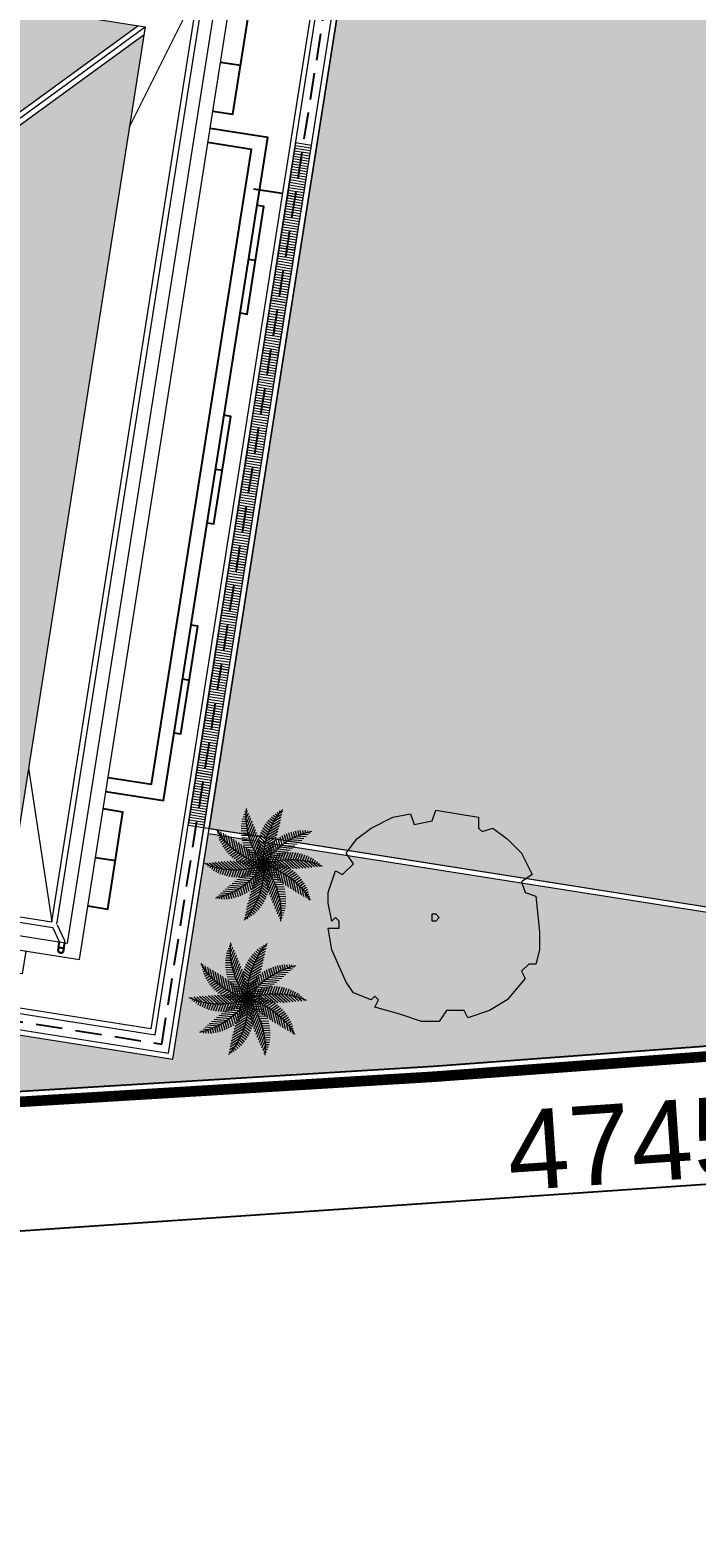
# Model space of a CAD drawing. Header units: inches. Extents: x 139 to 559, y -1 to 295.
# Drawn here: x 413.73 to 426.28, y 163.42 to 191.57 of the extents above; entities that cross this region are included whole.
import ezdxf

# ---------------------------------------------------------------- set-up
doc = ezdxf.new("R2010")
doc.units = ezdxf.units.IN
doc.header["$MEASUREMENT"] = 0
doc.linetypes.add('DASHED', pattern=[0.75, 0.5, -0.25])
doc.layers.get('defpoints').update_dxf_attribs({"color": 1})
for name, color, linetype, lineweight in [('ars', 11, 'Continuous', 0), ('ARSIR', 31, 'Continuous', 5), ('ARSIR WARNA', 30, 'Continuous', 0), ('ATAP', 3, 'Continuous', 20), ('DINDING2', 146, 'Continuous', 5), ('GR-BODY', 5, 'Continuous', 20), ('lan', 7, 'Continuous', 15), ('POHON', 98, 'Continuous', 5), ('RUMPUT', 93, 'Continuous', 0), ('SAN', 4, 'Continuous', 5), ('SANITAIR', 15, 'Continuous', 9), ('u', 6, 'Continuous', 20)]:
    doc.layers.add(name, color=color, linetype=linetype, lineweight=lineweight)
for name, color, linetype in [('batas', 6, 'Continuous'), ('dinding', 3, 'Continuous'), ('HID', 1, 'Continuous')]:
    doc.layers.add(name, color=color, linetype=linetype)
doc.styles.get("Standard").update_dxf_attribs({"font": 'arial.ttf'})
doc.dimstyles.new('sk-100 (SITE)', dxfattribs={"dimtxt": 1.5, "dimasz": 0.2, "dimexe": 0.2, "dimexo": 0, "dimgap": 0.1, "dimtad": 1, "dimdec": 0, "dimlfac": 100, "dimzin": 0, "dimdsep": 46, "dimtxsty": 'Standard', "dimblk": 'OBLIQUE', "dimcen": 0.09, "dimadec": 0, "dimazin": 0, "dimtfac": 1, "dimtdec": 0, "dimtofl": 0, "dimtmove": 0, "dimatfit": 3, "dimldrblk": 'OBLIQUE', "dimfxl": 1, "dimtolj": 1, "dimtzin": 0, "dimarcsym": 0})

# ---------------------------------------------------------------- blocks, each defined once
blk = doc.blocks.new('PHN-1')
at = {"linetype": 'Continuous'}
for points in [[(886.643, -157.758), (886.912, -158.365), (886.98, -158.77), (886.777, -158.77), (886.777, -158.905), (886.845, -158.972), (886.912, -158.905), (886.98, -159.242), (886.98, -159.444), (886.845, -159.848), (886.71, -159.781), (886.508, -159.983), (886.643, -160.185), (886.44, -160.455), (886.171, -160.657), (885.766, -160.86), (885.429, -160.927), (885.362, -160.725), (885.025, -160.792), (884.957, -160.994), (884.148, -160.86), (884.148, -160.657), (884.081, -160.59), (883.878, -160.657), (883.609, -160.455), (883.339, -160.185), (883.137, -159.781), (883.339, -159.646), (883.272, -159.444), (883.069, -159.376), (883.002, -158.702), (883.002, -158.365), (883.069, -158.096), (883.204, -158.096), (883.339, -157.961), (883.272, -157.826), (883.609, -157.421), (883.946, -157.219), (884.35, -157.084), (884.418, -157.219), (884.755, -157.219), (884.89, -157.017), (885.227, -157.017), (885.631, -157.152), (886.103, -157.287), (886.036, -157.421), (886.103, -157.489), (886.171, -157.421), (886.508, -157.556), (886.643, -157.758)], [(884.89, -158.972), (884.89, -158.972), (884.957, -158.905), (885.025, -158.905), (885.025, -158.972), (885.025, -159.039), (885.025, -159.039), (884.957, -159.039), (884.89, -158.972)]]:
    blk.add_lwpolyline(points, dxfattribs=at)
blk = doc.blocks.new('_Oblique')
at = {"color": 0, "linetype": 'ByBlock', "lineweight": -2}
blk.add_line((-0.5, -0.5), (0.5, 0.5), dxfattribs=at)
blk = doc.blocks.new('*D235')
at = {"layer": 'defpoints', "color": 0}
for p in [(448.605, 173.882), (448.776, 171.369), (401.263, 170.648)]:
    blk.add_point(p, dxfattribs=at)
at = {"layer": 'u', "color": 0, "lineweight": -2}
for p, q in [((448.605, 173.882), (448.79, 171.169)), ((401.434, 168.135), (448.776, 171.369)), ((401.263, 170.648), (401.448, 167.935))]:
    blk.add_line(p, q, dxfattribs=at)
at = {"layer": 'u', "color": 0, "lineweight": -2, "xscale": 0.2, "yscale": 0.2, "zscale": 0.2}
for p, rotation in [((448.776, 171.369), 3.907885873517684), ((401.434, 168.135), 183.9078858735177)]:
    blk.add_blockref('_Oblique', p, dxfattribs=dict(at, rotation=rotation))
at = {"layer": 'u', "color": 0, "insert": (425.046, 170.613), "char_height": 1.5, "attachment_point": 5, "rotation": 3.9079}
blk.add_mtext('\\A1;4745', dxfattribs=at)
blk = doc.blocks.new('A$C08441736')
at = {"color": 60}
for p, q in [((-0.435, 0.608), (-0.472, 0.616)), ((-0.441, 0.612), (-0.43, 0.629)), ((-0.415, 0.594), (-0.397, 0.621)), ((-0.373, 0.564), (-0.453, 0.582)), ((-0.323, 0.523), (-0.434, 0.548)), ((-0.28, 0.483), (-0.414, 0.513)), ((-0.243, 0.445), (-0.394, 0.479)), ((-0.389, 0.576), (-0.365, 0.611)), ((-0.363, 0.556), (-0.333, 0.602)), ((-0.338, 0.536), (-0.305, 0.587)), ((-0.314, 0.514), (-0.276, 0.572)), ((-0.29, 0.492), (-0.248, 0.556)), ((-0.709, 0.236), (-0.744, 0.221)), ((-0.717, 0.236), (-0.718, 0.256)), ((-0.634, 0.237), (-0.709, 0.205)), ((-0.685, 0.237), (-0.686, 0.269)), ((-0.569, 0.233), (-0.673, 0.188)), ((-0.653, 0.237), (-0.655, 0.28)), ((-0.511, 0.226), (-0.637, 0.172)), ((-0.621, 0.236), (-0.623, 0.292)), ((-0.458, 0.217), (-0.6, 0.156)), ((-0.589, 0.235), (-0.591, 0.295)), ((-0.409, 0.206), (-0.562, 0.14)), ((-0.556, 0.232), (-0.559, 0.301)), ((-0.524, 0.228), (-0.527, 0.304)), ((-0.492, 0.223), (-0.495, 0.306)), ((-0.459, 0.217), (-0.463, 0.306)), ((-0.427, 0.21), (-0.431, 0.305)), ((-0.394, 0.202), (-0.399, 0.302)), ((-0.362, 0.193), (-0.367, 0.297)), ((-0.329, 0.182), (-0.334, 0.29)), ((-0.297, 0.171), (-0.302, 0.281)), ((-0.264, 0.158), (-0.269, 0.271)), ((-0.364, 0.193), (-0.525, 0.125)), ((-0.438, -0.068), (-0.5, 0.01)), ((-0.322, 0.18), (-0.486, 0.109)), ((-0.406, -0.057), (-0.471, 0.025)), ((-0.282, 0.165), (-0.447, 0.094)), ((-0.374, -0.046), (-0.441, 0.038)), ((-0.34, -0.036), (-0.409, 0.05)), ((-0.244, 0.15), (-0.408, 0.079)), ((-0.306, -0.027), (-0.377, 0.061)), ((-0.272, -0.02), (-0.343, 0.07)), ((-0.236, -0.013), (-0.308, 0.077)), ((-0.693, -0.211), (-0.713, -0.186)), ((-0.668, -0.192), (-0.694, -0.159)), ((-0.652, -0.181), (-0.694, -0.251)), ((-0.641, -0.174), (-0.676, -0.13)), ((-0.597, -0.146), (-0.655, -0.243)), ((-0.614, -0.156), (-0.652, -0.109)), ((-0.586, -0.139), (-0.629, -0.086)), ((-0.546, -0.117), (-0.616, -0.235)), ((-0.558, -0.124), (-0.606, -0.064)), ((-0.529, -0.109), (-0.581, -0.044)), ((-0.498, -0.094), (-0.577, -0.226)), ((-0.499, -0.094), (-0.555, -0.024)), ((-0.452, -0.074), (-0.537, -0.217)), ((-0.469, -0.081), (-0.528, -0.007)), ((-0.408, -0.057), (-0.498, -0.207)), ((-0.366, -0.044), (-0.458, -0.197)), ((-0.325, -0.032), (-0.417, -0.187)), ((-0.285, -0.023), (-0.376, -0.175)), ((-0.254, -0.229), (-0.361, -0.2)), ((-0.232, -0.202), (-0.341, -0.172)), ((-0.247, -0.015), (-0.335, -0.163)), ((-0.712, -0.226), (-0.732, -0.259)), ((-0.719, -0.231), (-0.731, -0.215)), ((-0.379, -0.428), (-0.452, -0.408)), ((-0.364, -0.399), (-0.444, -0.377)), ((-0.348, -0.37), (-0.435, -0.346)), ((-0.332, -0.341), (-0.423, -0.316)), ((-0.314, -0.313), (-0.41, -0.286)), ((-0.295, -0.285), (-0.396, -0.257)), ((-0.275, -0.257), (-0.379, -0.228)), ((-0.348, -0.368), (-0.334, -0.522)), ((-0.322, -0.326), (-0.307, -0.492)), ((-0.297, -0.286), (-0.281, -0.46)), ((-0.27, -0.25), (-0.254, -0.429)), ((-0.417, -0.517), (-0.47, -0.503)), ((-0.427, -0.548), (-0.468, -0.536)), ((-0.437, -0.578), (-0.468, -0.57)), ((-0.446, -0.609), (-0.466, -0.604)), ((-0.405, -0.487), (-0.464, -0.471)), ((-0.392, -0.457), (-0.459, -0.439)), ((-0.444, -0.601), (-0.44, -0.64)), ((-0.421, -0.529), (-0.414, -0.611)), ((-0.397, -0.469), (-0.387, -0.582)), ((-0.373, -0.416), (-0.36, -0.552))]:
    blk.add_line(p, q, dxfattribs=at)
at = {"color": 82}
for p, q in [((0.065, 0.502), (-0.037, 0.619)), ((0.057, 0.555), (-0.033, 0.659)), ((0.046, 0.613), (-0.029, 0.698)), ((0.029, 0.676), (-0.025, 0.737)), ((0.006, 0.747), (-0.02, 0.776)), ((0.003, 0.755), (0.022, 0.762)), ((0.014, 0.725), (0.044, 0.736)), ((0.024, 0.694), (0.064, 0.709)), ((0.033, 0.663), (0.085, 0.683)), ((0.041, 0.632), (0.098, 0.654)), ((0.048, 0.601), (0.113, 0.625)), ((-0.21, 0.407), (-0.373, 0.444)), ((-0.181, 0.371), (-0.351, 0.409)), ((-0.267, 0.469), (-0.221, 0.539)), ((-0.244, 0.446), (-0.195, 0.52)), ((-0.222, 0.421), (-0.17, 0.5)), ((-0.2, 0.395), (-0.145, 0.479)), ((-0.179, 0.369), (-0.122, 0.456)), ((-0.159, 0.341), (-0.1, 0.431)), ((0.067, 0.278), (-0.05, 0.412)), ((0.07, 0.319), (-0.048, 0.454)), ((0.072, 0.362), (-0.046, 0.496)), ((0.071, 0.406), (-0.044, 0.537)), ((0.069, 0.453), (-0.04, 0.578)), ((0.055, 0.569), (0.126, 0.596)), ((0.06, 0.537), (0.138, 0.566)), ((0.065, 0.504), (0.148, 0.535)), ((0.068, 0.471), (0.157, 0.504)), ((0.07, 0.438), (0.164, 0.473)), ((0.072, 0.404), (0.169, 0.44)), ((-0.155, 0.335), (-0.329, 0.374)), ((-0.131, 0.299), (-0.306, 0.339)), ((-0.11, 0.265), (-0.283, 0.304)), ((-0.09, 0.23), (-0.259, 0.269)), ((-0.073, 0.196), (-0.235, 0.233)), ((-0.198, 0.128), (-0.204, 0.243)), ((-0.166, 0.111), (-0.171, 0.225)), ((-0.14, 0.313), (-0.079, 0.405)), ((-0.133, 0.093), (-0.138, 0.205)), ((-0.121, 0.283), (-0.059, 0.377)), ((-0.103, 0.252), (-0.04, 0.348)), ((-0.085, 0.22), (-0.022, 0.316)), ((-0.069, 0.187), (-0.006, 0.283)), ((0.049, 0.165), (-0.058, 0.288)), ((0.041, 0.13), (-0.054, 0.238)), ((0.056, 0.202), (-0.053, 0.326)), ((-0.053, 0.153), (0.009, 0.247)), ((0.062, 0.239), (-0.052, 0.37)), ((-0.038, 0.117), (0.022, 0.208)), ((0.055, 0.192), (0.162, 0.232)), ((0.061, 0.228), (0.168, 0.269)), ((0.065, 0.264), (0.172, 0.305)), ((0.069, 0.3), (0.174, 0.34)), ((0.071, 0.335), (0.174, 0.374)), ((0.072, 0.37), (0.173, 0.407)), ((0.11, 0.081), (0.097, 0.224)), ((0.137, 0.105), (0.122, 0.267)), ((0.164, 0.13), (0.149, 0.295)), ((0.191, 0.157), (0.175, 0.329)), ((0.218, 0.186), (0.202, 0.363)), ((-0.208, 0.133), (-0.367, 0.065)), ((-0.174, 0.116), (-0.327, 0.051)), ((-0.142, 0.098), (-0.291, 0.034)), ((-0.199, -0.007), (-0.271, 0.082)), ((-0.111, 0.08), (-0.243, 0.023)), ((-0.162, -0.003), (-0.232, 0.085)), ((-0.057, 0.163), (-0.216, 0.199)), ((-0.081, 0.06), (-0.201, 0.009)), ((-0.123, 0), (-0.191, 0.085)), ((-0.043, 0.13), (-0.183, 0.161)), ((-0.101, 0.001), (-0.168, -0.11)), ((-0.03, 0.097), (-0.157, 0.125)), ((-0.053, 0.041), (-0.157, -0.004)), ((-0.083, 0.002), (-0.148, 0.083)), ((-0.019, 0.064), (-0.129, 0.089)), ((-0.035, -0.024), (-0.128, 0.002)), ((-0.067, 0.002), (-0.125, -0.096)), ((-0.026, 0.021), (-0.113, -0.017)), ((-0.1, 0.072), (-0.105, 0.181)), ((-0.042, 0.002), (-0.102, 0.077)), ((-0.009, 0.032), (-0.101, 0.053)), ((0, 0), (-0.082, 0.023)), ((-0.033, 0.001), (-0.082, -0.08)), ((0, 0), (-0.072, 0.016)), ((-0.066, 0.05), (-0.071, 0.154)), ((0.032, 0.096), (-0.053, 0.194)), ((0, 0), (-0.053, 0.066)), ((0.022, 0.063), (-0.052, 0.148)), ((0.012, 0.031), (-0.051, 0.102)), ((0, 0), (-0.049, 0.056)), ((-0.033, 0.026), (-0.038, 0.122)), ((-0.024, 0.08), (0.033, 0.167)), ((-0.012, 0.041), (0.041, 0.121)), ((0, 0), (-0.007, 0.074)), ((0, 0), (-0.004, 0.085)), ((0, 0), (0.047, 0.071)), ((0, 0), (0.038, 0.064)), ((0, 0), (0.079, 0.03)), ((0, 0), (0.068, 0.029)), ((0.015, 0.04), (0.105, 0.074)), ((0.028, 0.018), (0.019, 0.113)), ((0.026, -0.021), (0.113, 0.017)), ((0.027, 0.079), (0.125, 0.115)), ((0.033, -0.001), (0.082, 0.08)), ((0.035, 0.024), (0.128, -0.002)), ((0.038, 0.117), (0.14, 0.156)), ((0.055, 0.038), (0.045, 0.151)), ((0.047, 0.155), (0.152, 0.194)), ((0.053, -0.041), (0.157, 0.004)), ((0.067, -0.002), (0.125, 0.096)), ((0.068, 0.048), (0.169, 0.02)), ((0.083, 0.059), (0.071, 0.188)), ((0.1, 0.072), (0.205, 0.043)), ((0.101, -0.001), (0.168, 0.11)), ((0.123, 0), (0.191, -0.085)), ((0.137, 0.001), (0.21, 0.125)), ((0.162, 0.003), (0.232, -0.085)), ((-0.208, -0.176), (-0.318, -0.145)), ((-0.209, -0.009), (-0.294, -0.151)), ((-0.183, -0.149), (-0.294, -0.119)), ((-0.157, -0.123), (-0.267, -0.093)), ((-0.173, -0.004), (-0.256, -0.144)), ((-0.129, -0.098), (-0.238, -0.068)), ((-0.218, -0.186), (-0.202, -0.363)), ((-0.137, -0.001), (-0.21, -0.125)), ((-0.1, -0.072), (-0.205, -0.043)), ((-0.191, -0.157), (-0.175, -0.329)), ((-0.068, -0.048), (-0.169, -0.02)), ((-0.164, -0.13), (-0.149, -0.295)), ((-0.055, -0.192), (-0.162, -0.232)), ((-0.047, -0.155), (-0.152, -0.194)), ((-0.038, -0.117), (-0.14, -0.156)), ((-0.137, -0.105), (-0.122, -0.267)), ((-0.027, -0.079), (-0.125, -0.115)), ((-0.11, -0.081), (-0.097, -0.224)), ((-0.015, -0.04), (-0.105, -0.074)), ((-0.083, -0.059), (-0.071, -0.188)), ((0, 0), (-0.079, -0.03)), ((0, 0), (-0.068, -0.029)), ((-0.056, -0.202), (0.053, -0.326)), ((-0.055, -0.038), (-0.045, -0.151)), ((-0.049, -0.165), (0.058, -0.288)), ((0, 0), (-0.047, -0.071)), ((0.012, -0.041), (-0.041, -0.121)), ((-0.041, -0.13), (0.054, -0.238)), ((0, 0), (-0.038, -0.064)), ((0.024, -0.08), (-0.033, -0.167)), ((-0.032, -0.096), (0.053, -0.194)), ((-0.028, -0.018), (-0.019, -0.113)), ((-0.022, -0.063), (0.052, -0.148)), ((0.038, -0.117), (-0.022, -0.208)), ((-0.012, -0.031), (0.051, -0.102)), ((0.053, -0.153), (-0.009, -0.247)), ((0, 0), (0.072, -0.016)), ((0, 0), (0.004, -0.085)), ((0, 0), (0.053, -0.066)), ((0, 0), (0.082, -0.023)), ((0, 0), (0.007, -0.074)), ((0, 0), (0.049, -0.056)), ((0.069, -0.187), (0.006, -0.283)), ((0.009, -0.032), (0.101, -0.053)), ((0.019, -0.064), (0.129, -0.089)), ((0.03, -0.097), (0.157, -0.125)), ((0.033, -0.026), (0.038, -0.122)), ((0.042, -0.002), (0.102, -0.077)), ((0.043, -0.13), (0.183, -0.161)), ((0.057, -0.163), (0.216, -0.199)), ((0.066, -0.05), (0.071, -0.154)), ((0.081, -0.06), (0.201, -0.009)), ((0.083, -0.002), (0.148, -0.083)), ((0.1, -0.072), (0.105, -0.181)), ((0.133, -0.093), (0.138, -0.205)), ((0.166, -0.111), (0.171, -0.225)), ((0.198, -0.128), (0.204, -0.243)), ((-0.244, -0.217), (-0.228, -0.396)), ((-0.069, -0.3), (-0.174, -0.34)), ((-0.071, -0.335), (-0.174, -0.374)), ((-0.072, -0.37), (-0.173, -0.407)), ((-0.065, -0.264), (-0.172, -0.305)), ((-0.072, -0.404), (-0.169, -0.44)), ((-0.061, -0.228), (-0.168, -0.269)), ((-0.072, -0.362), (0.046, -0.496)), ((-0.071, -0.406), (0.044, -0.537)), ((-0.07, -0.319), (0.048, -0.454)), ((-0.067, -0.278), (0.05, -0.412)), ((-0.062, -0.239), (0.052, -0.37)), ((0.085, -0.22), (0.022, -0.316)), ((0.103, -0.252), (0.04, -0.348)), ((0.121, -0.283), (0.059, -0.377)), ((0.14, -0.313), (0.079, -0.405)), ((-0.07, -0.438), (-0.164, -0.473)), ((-0.068, -0.471), (-0.157, -0.504)), ((-0.065, -0.504), (-0.148, -0.535)), ((-0.06, -0.537), (-0.138, -0.566)), ((-0.055, -0.569), (-0.126, -0.596)), ((-0.048, -0.601), (-0.113, -0.625)), ((-0.069, -0.453), (0.04, -0.578)), ((-0.065, -0.502), (0.037, -0.619)), ((-0.057, -0.555), (0.033, -0.659)), ((-0.046, -0.613), (0.029, -0.698)), ((-0.041, -0.632), (-0.098, -0.654)), ((-0.033, -0.663), (-0.085, -0.683)), ((-0.024, -0.694), (-0.064, -0.709)), ((-0.014, -0.725), (-0.044, -0.736)), ((-0.029, -0.676), (0.025, -0.737)), ((-0.003, -0.755), (-0.022, -0.762)), ((-0.006, -0.747), (0.02, -0.776))]:
    blk.add_line(p, q, dxfattribs=at)
for p, q in [((0.444, 0.601), (0.44, 0.64)), ((0.27, 0.25), (0.254, 0.429)), ((0.297, 0.286), (0.281, 0.46)), ((0.322, 0.326), (0.307, 0.492)), ((0.348, 0.368), (0.334, 0.522)), ((0.373, 0.416), (0.36, 0.552)), ((0.379, 0.428), (0.452, 0.408)), ((0.397, 0.469), (0.387, 0.582)), ((0.392, 0.457), (0.459, 0.439)), ((0.405, 0.487), (0.464, 0.471)), ((0.421, 0.529), (0.414, 0.611)), ((0.417, 0.517), (0.47, 0.503)), ((0.427, 0.548), (0.468, 0.536)), ((0.437, 0.578), (0.468, 0.57)), ((0.446, 0.609), (0.466, 0.604)), ((0.254, 0.229), (0.361, 0.2)), ((0.275, 0.257), (0.379, 0.228)), ((0.295, 0.285), (0.396, 0.257)), ((0.314, 0.313), (0.41, 0.286)), ((0.332, 0.341), (0.423, 0.316)), ((0.348, 0.37), (0.435, 0.346)), ((0.364, 0.399), (0.444, 0.377)), ((0.408, 0.057), (0.498, 0.207)), ((0.452, 0.074), (0.537, 0.217)), ((0.498, 0.094), (0.577, 0.226)), ((0.546, 0.117), (0.616, 0.235)), ((0.597, 0.146), (0.655, 0.243)), ((0.652, 0.181), (0.694, 0.251)), ((0.693, 0.211), (0.713, 0.186)), ((0.712, 0.226), (0.732, 0.259)), ((0.719, 0.231), (0.731, 0.215)), ((0.157, 0.123), (0.267, 0.093)), ((0.183, 0.149), (0.294, 0.119)), ((0.199, 0.007), (0.271, -0.082)), ((0.208, 0.176), (0.318, 0.145)), ((0.209, 0.009), (0.294, 0.151)), ((0.232, 0.202), (0.341, 0.172)), ((0.236, 0.013), (0.308, -0.077)), ((0.247, 0.015), (0.335, 0.163)), ((0.272, 0.02), (0.343, -0.07)), ((0.285, 0.023), (0.376, 0.175)), ((0.306, 0.027), (0.377, -0.061)), ((0.325, 0.032), (0.417, 0.187)), ((0.34, 0.036), (0.409, -0.05)), ((0.366, 0.044), (0.458, 0.197)), ((0.374, 0.046), (0.441, -0.038)), ((0.406, 0.057), (0.471, -0.025)), ((0.438, 0.068), (0.5, -0.01)), ((0.469, 0.081), (0.528, 0.007)), ((0.499, 0.094), (0.555, 0.024)), ((0.529, 0.109), (0.581, 0.044)), ((0.558, 0.124), (0.606, 0.064)), ((0.586, 0.139), (0.629, 0.086)), ((0.614, 0.156), (0.652, 0.109)), ((0.641, 0.174), (0.676, 0.13)), ((0.668, 0.192), (0.694, 0.159)), ((0.142, -0.098), (0.291, -0.034)), ((0.174, -0.116), (0.327, -0.051)), ((0.208, -0.133), (0.367, -0.065)), ((0.244, -0.15), (0.408, -0.079)), ((0.264, -0.158), (0.269, -0.271)), ((0.282, -0.165), (0.447, -0.094)), ((0.297, -0.171), (0.302, -0.281)), ((0.322, -0.18), (0.486, -0.109)), ((0.329, -0.182), (0.334, -0.29)), ((0.362, -0.193), (0.367, -0.297)), ((0.364, -0.193), (0.525, -0.125)), ((0.394, -0.202), (0.399, -0.302)), ((0.409, -0.206), (0.562, -0.14)), ((0.458, -0.217), (0.6, -0.156)), ((0.511, -0.226), (0.637, -0.172)), ((0.569, -0.233), (0.673, -0.188)), ((0.09, -0.23), (0.259, -0.269)), ((0.159, -0.341), (0.1, -0.431)), ((0.11, -0.265), (0.283, -0.304)), ((0.179, -0.369), (0.122, -0.456)), ((0.131, -0.299), (0.306, -0.339)), ((0.2, -0.395), (0.145, -0.479)), ((0.155, -0.335), (0.329, -0.374)), ((0.181, -0.371), (0.351, -0.409)), ((0.21, -0.407), (0.373, -0.444)), ((0.427, -0.21), (0.431, -0.305)), ((0.459, -0.217), (0.463, -0.306)), ((0.492, -0.223), (0.495, -0.306)), ((0.524, -0.228), (0.527, -0.304)), ((0.556, -0.232), (0.559, -0.301)), ((0.589, -0.235), (0.591, -0.295)), ((0.621, -0.236), (0.623, -0.292)), ((0.634, -0.237), (0.709, -0.205)), ((0.653, -0.237), (0.655, -0.28)), ((0.685, -0.237), (0.686, -0.269)), ((0.709, -0.236), (0.744, -0.221)), ((0.717, -0.236), (0.718, -0.256)), ((0.222, -0.421), (0.17, -0.5)), ((0.244, -0.446), (0.195, -0.52)), ((0.267, -0.469), (0.221, -0.539)), ((0.243, -0.445), (0.394, -0.479)), ((0.29, -0.492), (0.248, -0.556)), ((0.314, -0.514), (0.276, -0.572)), ((0.28, -0.483), (0.414, -0.513)), ((0.338, -0.536), (0.305, -0.587)), ((0.323, -0.523), (0.434, -0.548)), ((0.363, -0.556), (0.333, -0.602)), ((0.389, -0.576), (0.365, -0.611)), ((0.373, -0.564), (0.453, -0.582)), ((0.415, -0.594), (0.397, -0.621)), ((0.441, -0.612), (0.43, -0.629)), ((0.435, -0.608), (0.472, -0.616))]:
    blk.add_line(p, q)
at = {"color": 85}
blk.add_line((-0.231, 0.144), (-0.236, 0.258), dxfattribs=at)
at = {"color": 106}
for p, q in [((0.244, 0.217), (0.228, 0.396)), ((0.129, 0.098), (0.238, 0.068)), ((0.173, 0.004), (0.256, 0.144)), ((0.073, -0.196), (0.235, -0.233)), ((0.111, -0.08), (0.243, -0.023)), ((0.231, -0.144), (0.236, -0.258))]:
    blk.add_line(p, q, dxfattribs=at)
at = {"color": 82}
for centre, start, end in [((-1.013, -0.265), 14.6598, 59.6829), ((-0.975, 0.381), 338.6598, 23.6829), ((-0.664, -0.81), 50.6598, 95.6829), ((-0.061, -1.045), 86.6598, 131.6829), ((0.565, -0.882), 122.6598, 167.6829), ((0.975, -0.381), 158.6598, 203.6829)]:
    blk.add_arc(centre, 1.047, start, end, dxfattribs=at)
for centre, start, end in [((-0.565, 0.882), 302.6598, 347.6829), ((0.061, 1.045), 266.6598, 311.6829), ((0.664, 0.81), 230.6598, 275.6829), ((1.013, 0.265), 194.6598, 239.6829)]:
    blk.add_arc(centre, 1.047, start, end)
blk = doc.blocks.new('DENAH ATAP')
at = {"layer": 'ARSIR WARNA'}
h = blk.add_hatch(dxfattribs=at)
h.set_pattern_fill('SPANTILE', color=15, scale=1.05, style=0, pattern_type=2)
h.set_pattern_definition([(94.9697, (19.181394, -0.332244), (0.449996088, -5.400000473), [0.4155624, -9.9734944]), (360, (19.1454, 0.08176), (0.45, 0.45), [0.036, -0.414]), (180, (19.5954, 0.11776), (-0.45, -0.45), [0.126, -0.324]), (270, (19.4694, 0.11776), (0.45, -0.45), [0.045, -0.405]), (90, (19.1814, 0.07276), (-0.45, 0.45), [0.045, -0.405]), (180, (19.1814, 0.11776), (-0.45, -0.45), [0.036, -0.414]), (180, (19.5954, 0.08176), (-0.45, -0.45), [0.09, -0.36]), (265.0303, (19.505394, 0.081756), (-0.449996088, -5.400000473), [0.4155624, -9.9734944]), (232.6961, (19.505394, 0.059256), (5.84999365, 7.650004834), [0.1188036, -11.7615375]), (198.4349, (19.4334, -0.03524), (-0.9000002, -0.4499993), [0.113842, -1.309183]), (161.5651, (19.3254, -0.07124), (0.9000002, -0.4499993), [0.113842, -1.309183]), (127.3039, (19.217394, -0.035244), (-5.84999365, 7.650004834), [0.1188036, -11.7615375]), (200.2249, (19.410894, -0.003744), (4.949998769, 1.800003751), [0.091118, -9.0206874]), (159.7751, (19.325394, -0.035244), (-4.949998769, 1.800003751), [0.091118, -9.0206874]), (127.4054, (19.239894, -0.003744), (-4.500004479, 5.84999661), [0.096304, -9.534116]), (232.5946, (19.469394, 0.072756), (4.500004479, 5.84999661), [0.096304, -9.534116])])
h.paths.add_polyline_path([(0, 0.141), (-7.874, 8.015), (7.874, 8.015)])
h = blk.add_hatch(dxfattribs=at)
h.set_pattern_fill('SPANTILE', color=15, scale=1.05, style=0, pattern_type=2)
h.set_pattern_definition([(184.9697, (0.332244, 19.181394), (5.400000473, 0.449996088), [0.4155624, -9.9734944]), (90, (-0.08176, 19.1454), (-0.45, 0.45), [0.036, -0.414]), (270, (-0.11776, 19.5954), (0.45, -0.45), [0.126, -0.324]), (360, (-0.11776, 19.4694), (0.45, 0.45), [0.045, -0.405]), (180, (-0.07276, 19.1814), (-0.45, -0.45), [0.045, -0.405]), (270, (-0.11776, 19.1814), (0.45, -0.45), [0.036, -0.414]), (270, (-0.08176, 19.5954), (0.45, -0.45), [0.09, -0.36]), (355.0303, (-0.081756, 19.505394), (5.400000473, -0.449996088), [0.4155624, -9.9734944]), (322.6961, (-0.059256, 19.505394), (-7.650004834, 5.84999365), [0.1188036, -11.7615375]), (288.4349, (0.03524, 19.4334), (0.4499993, -0.9000002), [0.113842, -1.309183]), (251.5651, (0.07124, 19.3254), (0.4499993, 0.9000002), [0.113842, -1.309183]), (217.3039, (0.035244, 19.217394), (-7.650004834, -5.84999365), [0.1188036, -11.7615375]), (290.2249, (0.003744, 19.410894), (-1.800003751, 4.949998769), [0.091118, -9.0206874]), (249.7751, (0.035244, 19.325394), (-1.800003751, -4.949998769), [0.091118, -9.0206874]), (217.4054, (0.003744, 19.239894), (-5.84999661, -4.500004479), [0.096304, -9.534116]), (322.5946, (-0.072756, 19.469394), (-5.84999661, 4.500004479), [0.096304, -9.534116])])
h.paths.add_polyline_path([(-0.141, 0), (-8.015, -7.874), (-8.015, 7.874)])
h = blk.add_hatch(dxfattribs=at)
h.set_pattern_fill('SPANTILE', color=15, scale=1.05, style=0, pattern_type=2)
h.set_pattern_definition([(355.0303, (-0.332244, 19.181394), (-5.400000473, 0.449996088), [0.4155624, -9.9734944]), (90, (0.08176, 19.1454), (0.45, 0.45), [0.036, -0.414]), (270, (0.11776, 19.5954), (-0.45, -0.45), [0.126, -0.324]), (180, (0.11776, 19.4694), (-0.45, 0.45), [0.045, -0.405]), (4e-15, (0.07276, 19.1814), (0.45, -0.45), [0.045, -0.405]), (270, (0.11776, 19.1814), (-0.45, -0.45), [0.036, -0.414]), (270, (0.08176, 19.5954), (-0.45, -0.45), [0.09, -0.36]), (184.9697, (0.081756, 19.505394), (-5.400000473, -0.449996088), [0.4155624, -9.9734944]), (217.3039, (0.059256, 19.505394), (7.650004834, 5.84999365), [0.1188036, -11.7615375]), (251.5651, (-0.03524, 19.4334), (-0.4499993, -0.9000002), [0.113842, -1.309183]), (288.4349, (-0.07124, 19.3254), (-0.4499993, 0.9000002), [0.113842, -1.309183]), (322.6961, (-0.035244, 19.217394), (7.650004834, -5.84999365), [0.1188036, -11.7615375]), (249.7751, (-0.003744, 19.410894), (1.800003751, 4.949998769), [0.091118, -9.0206874]), (290.2249, (-0.035244, 19.325394), (1.800003751, -4.949998769), [0.091118, -9.0206874]), (322.5946, (-0.003744, 19.239894), (5.84999661, -4.500004479), [0.096304, -9.534116]), (217.4054, (0.072756, 19.469394), (5.84999661, 4.500004479), [0.096304, -9.534116])])
h.paths.add_polyline_path([(0.141, 0), (8.015, -7.874), (8.015, 7.874)])
h = blk.add_hatch(dxfattribs=at)
h.set_pattern_fill('SPANTILE', color=15, scale=1.05, style=0, pattern_type=2)
h.set_pattern_definition([(265.0303, (19.181394, 0.332244), (0.449996088, 5.400000473), [0.4155624, -9.9734944]), (7e-15, (19.1454, -0.08176), (0.45, -0.45), [0.036, -0.414]), (180, (19.5954, -0.11776), (-0.45, 0.45), [0.126, -0.324]), (90, (19.4694, -0.11776), (0.45, 0.45), [0.045, -0.405]), (270, (19.1814, -0.07276), (-0.45, -0.45), [0.045, -0.405]), (180, (19.1814, -0.11776), (-0.45, 0.45), [0.036, -0.414]), (180, (19.5954, -0.08176), (-0.45, 0.45), [0.09, -0.36]), (94.9697, (19.505394, -0.081756), (-0.449996088, 5.400000473), [0.4155624, -9.9734944]), (127.3039, (19.505394, -0.059256), (5.84999365, -7.650004834), [0.1188036, -11.7615375]), (161.5651, (19.4334, 0.03524), (-0.9000002, 0.4499993), [0.113842, -1.309183]), (198.4349, (19.3254, 0.07124), (0.9000002, 0.4499993), [0.113842, -1.309183]), (232.6961, (19.217394, 0.035244), (-5.84999365, -7.650004834), [0.1188036, -11.7615375]), (159.7751, (19.410894, 0.003744), (4.949998769, -1.800003751), [0.091118, -9.0206874]), (200.2249, (19.325394, 0.035244), (-4.949998769, -1.800003751), [0.091118, -9.0206874]), (232.5946, (19.239894, 0.003744), (-4.500004479, -5.84999661), [0.096304, -9.534116]), (127.4054, (19.469394, -0.072756), (4.500004479, -5.84999661), [0.096304, -9.534116])])
h.paths.add_polyline_path([(0, -0.141), (-7.874, -8.015), (7.874, -8.015)])
at = {"ltscale": 0.01}
for points in [[(-5.85, 8.015), (-5.85, 8.45), (-2.15, 8.45), (-2.15, 8.015)], [(2.15, 8.015), (2.15, 8.45), (5.85, 8.45), (5.85, 8.015)], [(-8.5, -9.52), (-8.5, -9.9), (-6.65, -9.9), (-6.65, -9.52)], [(-7.575, -9.52), (-7.575, -9.9)], [(-6.318, -9.52), (-6.318, -10.618), (6.318, -10.618), (6.318, -9.52)], [(-6.05, -9.52), (-6.05, -10.35), (6.05, -10.35), (6.05, -9.52)], [(6.65, -9.52), (6.65, -9.9), (8.5, -9.9), (8.5, -9.52)], [(7.575, -9.9), (7.575, -9.52)], [(-5.025, -10.618), (-5.025, -10.75), (-2.975, -10.75), (-2.975, -10.618)], [(-4, -10.618), (-4, -10.75)], [(-1.025, -10.618), (-1.025, -10.75), (1.025, -10.75), (1.025, -10.618)], [(0, -10.618), (0, -10.75)], [(2.975, -10.618), (2.975, -10.75), (5.025, -10.75), (5.025, -10.618)], [(4, -10.618), (4, -10.75)]]:
    blk.add_lwpolyline(points, dxfattribs=at)
blk.add_circle((0, 0), 0.141, dxfattribs=at)
at = {"layer": 'ars', "ltscale": 0.01}
for p, q in [((-6.113, -8.015), (-8.9, -8.9)), ((6.113, -8.015), (8.9, -8.9))]:
    blk.add_line(p, q, dxfattribs=at)
at = {"layer": 'ATAP'}
blk.add_lwpolyline([(-8.015, 8.015), (8.015, 8.015), (8.015, -8.015), (-8.015, -8.015)], close=True, dxfattribs=at)
for points in [[(-8.015, 8.015), (8.015, -8.015)], [(-8.015, -8.015), (8.015, 8.015)], [(-8.015, -7.874), (7.874, 8.015)], [(-7.874, 8.015), (8.015, -7.874)], [(-8.015, 7.874), (7.874, -8.015)], [(-7.874, -8.015), (8.015, 7.874)]]:
    blk.add_lwpolyline(points, dxfattribs=at)
at = {"layer": 'HID', "ltscale": 0.01}
for p, q in [((-9.351, 2.053), (-9.402, 2.053)), ((-9.351, 2.053), (-9.402, 2.053)), ((-9.351, 2.053), (-9.351, 1.951)), ((-9.351, 2.052), (-9.251, 2.052)), ((9.351, 2.048), (9.251, 2.048)), ((9.351, 2.049), (9.402, 2.049)), ((9.351, 1.947), (9.351, 2.049)), ((9.351, 2.049), (9.402, 2.049)), ((-9.351, 1.951), (-9.402, 1.951)), ((-9.351, 1.951), (-9.402, 1.951)), ((-9.351, 1.952), (-9.251, 1.952)), ((9.351, 1.948), (9.25, 1.948)), ((9.351, 1.947), (9.402, 1.947)), ((9.351, 1.947), (9.402, 1.947)), ((-9.351, -1.947), (-9.402, -1.947)), ((-9.351, -1.947), (-9.402, -1.947)), ((-9.351, -1.947), (-9.351, -2.049)), ((-9.351, -1.948), (-9.251, -1.948)), ((9.351, -1.948), (9.251, -1.948)), ((9.351, -1.947), (9.402, -1.947)), ((9.351, -1.947), (9.351, -2.049)), ((9.351, -1.947), (9.402, -1.947)), ((-9.351, -2.049), (-9.402, -2.049)), ((-9.351, -2.049), (-9.402, -2.049)), ((-9.351, -2.048), (-9.251, -2.048)), ((9.351, -2.048), (9.251, -2.048)), ((9.351, -2.049), (9.402, -2.049)), ((9.351, -2.049), (9.402, -2.049)), ((-9.351, -5.947), (-9.402, -5.947)), ((-9.351, -5.947), (-9.402, -5.947)), ((-9.351, -6.049), (-9.402, -6.049)), ((-9.351, -6.049), (-9.402, -6.049)), ((-9.351, -5.947), (-9.351, -6.049)), ((-9.351, -5.948), (-9.251, -5.948)), ((-9.351, -6.048), (-9.251, -6.048)), ((9.351, -5.948), (9.251, -5.948)), ((9.351, -6.048), (9.251, -6.048)), ((9.351, -5.947), (9.402, -5.947)), ((9.351, -5.947), (9.351, -6.049)), ((9.351, -5.947), (9.402, -5.947)), ((9.351, -6.049), (9.402, -6.049)), ((9.351, -6.049), (9.402, -6.049)), ((-9.351, -9.097), (-9.402, -9.097)), ((-9.351, -9.097), (-9.402, -9.097)), ((-9.351, -9.199), (-9.402, -9.199)), ((-9.351, -9.199), (-9.402, -9.199)), ((-9.351, -9.097), (-9.351, -9.199)), ((-9.351, -9.098), (-9.247, -9.098)), ((-9.351, -9.198), (-9.251, -9.198)), ((9.351, -9.098), (9.25, -9.098)), ((9.351, -9.198), (9.251, -9.198)), ((9.351, -9.097), (9.402, -9.097)), ((9.351, -9.097), (9.351, -9.199)), ((9.351, -9.097), (9.402, -9.097)), ((9.351, -9.199), (9.402, -9.199)), ((9.351, -9.199), (9.402, -9.199))]:
    blk.add_line(p, q, dxfattribs=at)
for centre in [(-9.402, 2.002), (-9.402, 2.002), (9.402, 1.998), (9.402, 1.998), (-9.402, -1.998), (-9.402, -1.998), (9.402, -1.998), (9.402, -1.998), (-9.402, -5.998), (-9.402, -5.998), (9.402, -5.998), (9.402, -5.998), (-9.402, -9.148), (-9.402, -9.148), (9.402, -9.148), (9.402, -9.148)]:
    blk.add_circle(centre, 0.05, dxfattribs=at)
for centre, start, end in [((-9.402, 2.002), 90, 270), ((-9.402, 2.002), 90, 270), ((9.402, 1.998), 270, 90), ((9.402, 1.998), 270, 90), ((-9.402, -1.998), 90, 270), ((-9.402, -1.998), 90, 270), ((9.402, -1.998), 270, 90), ((9.402, -1.998), 270, 90), ((-9.402, -5.998), 90, 270), ((-9.402, -5.998), 90, 270), ((9.402, -5.998), 270, 90), ((9.402, -5.998), 270, 90), ((-9.402, -9.148), 90, 270), ((-9.402, -9.148), 90, 270), ((9.402, -9.148), 270, 90), ((9.402, -9.148), 270, 90)]:
    blk.add_arc(centre, 0.051, start, end, dxfattribs=at)
at = {"layer": 'lan', "ltscale": 0.01}
blk.add_line((9.75, -1.325), (9.75, 1.325), dxfattribs=at)
for points in [[(-8.015, 2.37), (-9.52, 2.37), (-9.52, -9.52), (9.52, -9.52), (9.52, 2.37), (8.015, 2.37)], [(-8.015, 2.1), (-9.25, 2.1), (-9.25, -9.25), (9.25, -9.25), (9.25, 2.1), (8.015, 2.1)], [(9.52, -1.325), (9.95, -1.325), (9.95, 1.325), (9.52, 1.325)], [(-9.52, -1.85), (-10.1, -1.85), (-10.1, 1), (-9.52, 1)], [(9.95, 0), (9.52, 0)], [(9.52, -2.15), (10.1, -2.15), (10.1, -5.85), (9.52, -5.85)], [(-9.52, -4.925), (-9.952, -4.925), (-9.952, -3.075), (-9.52, -3.075)], [(9.52, -4.925), (9.952, -4.925), (9.952, -3.075), (9.52, -3.075)], [(-9.52, -4), (-9.952, -4)], [(9.52, -4), (9.952, -4)], [(9.52, -6.15), (10.1, -6.15), (10.1, -9), (9.52, -9)], [(-9.52, -8.5), (-9.952, -8.5), (-9.952, -6.65), (-9.52, -6.65)], [(9.52, -8.5), (9.952, -8.5), (9.952, -6.65), (9.52, -6.65)], [(-9.52, -7.575), (-9.952, -7.575)], [(9.52, -7.575), (9.952, -7.575)], [(6.65, -9.52), (6.65, -9.9), (8.5, -9.9), (8.5, -9.52)]]:
    blk.add_lwpolyline(points, dxfattribs=at)
at = {"layer": 'SANITAIR'}
for p, q in [((-9.25, 1.952), (-9, 1.779)), ((9.244, 1.948), (9, 1.779)), ((9.25, 1.948), (9.244, 1.948)), ((-9, -1.948), (-9.25, -1.948)), ((-9, -2.048), (-9.25, -2.048)), ((-9.247, -9.098), (-9, -8.929)), ((9.247, -9.098), (9, -8.929)), ((-9.251, -9.198), (-9.216, -9.198)), ((-9.216, -9.198), (-8.944, -9.012)), ((9.216, -9.198), (8.944, -9.012)), ((9.251, -9.198), (9.216, -9.198))]:
    blk.add_line(p, q, dxfattribs=at)
for points in [[(-8.015, 1.85), (-8.926, 1.85), (-9.219, 2.052), (-9.25, 2.052)], [(9.251, 2.048), (9.213, 2.048), (8.926, 1.85), (8.015, 1.85)], [(-9, 1.779), (-9, -1.948)], [(-8.015, 1.75), (-8.9, 1.75), (-8.9, -8.9), (8.9, -8.9), (8.9, 1.75), (8.015, 1.75)], [(9.251, -1.948), (9, -1.948), (9, 1.779)], [(-9, -2.048), (-9, -5.948), (-9.251, -5.948)], [(9, -5.948), (9, -2.048)], [(9.251, -2.048), (9, -2.048), (9, -5.948), (9.251, -5.948)], [(-9.251, -6.048), (-9, -6.048), (-9, -8.929)], [(9, -8.929), (9, -6.048), (9.251, -6.048)], [(-8.929, -9), (8.929, -9)]]:
    blk.add_lwpolyline(points, dxfattribs=at)

msp = doc.modelspace()

# ---------------------------------------------------------------- hatches: boundary and pattern name
at = {"layer": 'ARSIR'}
h = msp.add_hatch(dxfattribs=at)
h.set_pattern_fill('AR-HBONE', color=256, scale=0.004, style=0)
h.set_pattern_definition([(45, (97.41734, -7.36865), (6e-17, 0.5747364), [1.2192, -0.4064]), (135, (97.7047, -7.0813), (6e-17, 0.5747364), [1.2192, -0.4064])])
h.paths.add_polyline_path([(389.5053, 197.3816), (392.3151, 193.934), (393.3033, 194.6148), (404.4894, 192.8528), (404.9796, 195.9645), (419.7969, 193.6305), (417.1051, 176.5412), (434.0953, 173.865), (442.1395, 174.4063), (445.0266, 192.6811), (402.4829, 199.3947), (402.0161, 196.4313), (390.3055, 198.2758)])
at = {"layer": 'RUMPUT'}
h = msp.add_hatch(dxfattribs=at)
h.set_pattern_fill('GRASS', color=256, scale=0.03, angle=356.66969, style=0)
h.set_pattern_definition([(86.66969, (37.0798, 226.14725), (-0.5066041, 0.569206), [0.142875, -0.934755]), (41.66969, (37.0798, 226.14725), (-0.5066045, 0.5692064), [0.142875, -0.619125]), (131.66969, (37.0798, 226.14725), (-0.5692064, -0.5066045), [0.142875, -0.619125])])
edge = h.paths.add_edge_path()
edge.add_line((394.22, 171.6524), (402.698, 171.6524))
edge.add_line((402.698, 171.6524), (406.8633, 171.9326))
edge.add_line((406.8633, 171.9326), (407.1349, 173.6574))
edge.add_line((407.1349, 173.6574), (416.4205, 172.1948))
edge.add_line((416.4205, 172.1948), (417.0895, 176.4425))
edge.add_line((417.0895, 176.4425), (434.0908, 173.7645))
edge.add_line((434.0908, 173.7645), (442.2259, 174.3118))
edge.add_line((442.2259, 174.3118), (445.141, 192.7643))
edge.add_line((445.141, 192.7643), (418.5729, 196.9616))
edge.add_line((418.5729, 196.9616), (402.3997, 199.5091))
edge.add_line((402.3997, 199.5091), (401.9329, 196.5456))
edge.add_line((401.9329, 196.5456), (390.18, 198.3869))
edge.add_arc((380.07, 186.8365), 15.35, 48.80437, 90)
edge.add_line((380.07, 202.1865), (288.3873, 202.1865))
edge.add_arc((288.3873, 203.9865), 1.8, 180, 270, ccw=False)
edge.add_line((286.5873, 203.9865), (286.5873, 204.7646))
edge.add_line((286.5873, 204.7646), (489.7232, 202.4653))
edge.add_line((489.7232, 202.4653), (489.009, 190.7748))
edge.add_line((489.009, 190.7748), (447.5074, 192.7549))
edge.add_line((447.5074, 192.7549), (448.3956, 174.0667))
edge.add_line((448.3956, 174.0667), (421.3302, 172.0652))
edge.add_line((421.3302, 172.0652), (401.0645, 170.836))
edge.add_line((401.0645, 170.836), (400.9341, 157.9843))
edge.add_line((400.9341, 157.9843), (400.8036, 145.1327))
edge.add_line((400.8036, 145.1327), (400.9017, 135.2859))
edge.add_line((400.9017, 135.2859), (401.5003, 132.6794))
edge.add_line((401.5003, 132.6794), (401.2595, 116.478))
edge.add_line((401.2595, 116.478), (378.6535, 115.7086))
edge.add_line((378.6535, 115.7086), (368.9216, 115.7377))
edge.add_line((368.9216, 115.7377), (346.0892, 112.9076))
edge.add_line((346.0892, 112.9076), (341.1309, 112.1001))
edge.add_line((341.1309, 112.1001), (333.7244, 111.8362))
edge.add_line((333.7244, 111.8362), (331.0738, 112.2718))
edge.add_line((331.0738, 112.2718), (324.3803, 115.2754))
edge.add_line((324.3803, 115.2754), (321.6092, 115.9684))
edge.add_line((321.6092, 115.9684), (289.1333, 113.6571))
edge.add_line((289.1333, 113.6571), (289.1333, 118.0715))
edge.add_line((289.1333, 118.0715), (380.22, 118.0715))
edge.add_arc((380.22, 133.2715), 15.2, 270, 360)
edge.add_line((395.42, 133.2715), (395.42, 171.6524))
at = {"layer": 'SAN', "ltscale": 0.01}
h = msp.add_hatch(dxfattribs=at)
h.set_pattern_fill('_USER', color=256, scale=0.05, angle=90, pattern_type=0)
h.set_pattern_definition([(171.049, (418.803063, 188.9279), (0.0077798, 0.049391), [])])
h.paths.add_polyline_path([(418.5771, 188.4573), (418.8734, 188.4106), (419.029, 189.3985), (418.7327, 189.4451)])
h = msp.add_hatch(dxfattribs=at)
h.set_pattern_fill('_USER', color=256, scale=0.05, angle=90, pattern_type=0)
h.set_pattern_definition([(171.049, (418.64747, 187.94008), (0.0077798, 0.049391), [])])
h.paths.add_polyline_path([(418.4215, 187.4695), (418.7178, 187.4228), (418.8734, 188.4106), (418.5771, 188.4573)])
h = msp.add_hatch(dxfattribs=at)
h.set_pattern_fill('_USER', color=256, scale=0.05, angle=90, pattern_type=0)
h.set_pattern_definition([(171.049, (418.491873, 186.95226), (0.0077798, 0.049391), [])])
h.paths.add_polyline_path([(418.2659, 186.4817), (418.5622, 186.435), (418.7178, 187.4228), (418.4215, 187.4695)])
h = msp.add_hatch(dxfattribs=at)
h.set_pattern_fill('_USER', color=256, scale=0.05, angle=90, pattern_type=0)
h.set_pattern_definition([(171.049, (418.336277, 185.964437), (0.0077798, 0.049391), [])])
h.paths.add_polyline_path([(418.1103, 185.4939), (418.4067, 185.4472), (418.5622, 186.435), (418.2659, 186.4817)])
h = msp.add_hatch(dxfattribs=at)
h.set_pattern_fill('_USER', color=256, scale=0.05, angle=90, pattern_type=0)
h.set_pattern_definition([(171.049, (418.18068, 184.976616), (0.0077798, 0.049391), [])])
h.paths.add_polyline_path([(417.9547, 184.506), (418.2511, 184.4594), (418.4067, 185.4472), (418.1103, 185.4939)])
h = msp.add_hatch(dxfattribs=at)
h.set_pattern_fill('_USER', color=256, scale=0.05, angle=90, pattern_type=0)
h.set_pattern_definition([(171.049, (418.025087, 183.988795), (0.0077798, 0.049391), [])])
h.paths.add_polyline_path([(417.7991, 183.5182), (418.0955, 183.4715), (418.2511, 184.4594), (417.9547, 184.506)])
h = msp.add_hatch(dxfattribs=at)
h.set_pattern_fill('_USER', color=256, scale=0.05, angle=90, pattern_type=0)
h.set_pattern_definition([(171.049, (417.86949, 183.000974), (0.0077798, 0.049391), [])])
h.paths.add_polyline_path([(417.6435, 182.5304), (417.9399, 182.4837), (418.0955, 183.4715), (417.7991, 183.5182)])
h = msp.add_hatch(dxfattribs=at)
h.set_pattern_fill('_USER', color=256, scale=0.05, angle=90, pattern_type=0)
h.set_pattern_definition([(171.049, (417.713896, 182.013153), (0.0077798, 0.049391), [])])
h.paths.add_polyline_path([(417.4879, 181.5426), (417.7843, 181.4959), (417.9399, 182.4837), (417.6435, 182.5304)])
h = msp.add_hatch(dxfattribs=at)
h.set_pattern_fill('_USER', color=256, scale=0.05, angle=90, pattern_type=0)
h.set_pattern_definition([(171.049, (417.5583, 181.02533), (0.0077798, 0.049391), [])])
h.paths.add_polyline_path([(417.3323, 180.5548), (417.6287, 180.5081), (417.7843, 181.4959), (417.4879, 181.5426)])
h = msp.add_hatch(dxfattribs=at)
h.set_pattern_fill('_USER', color=256, scale=0.05, angle=90, pattern_type=0)
h.set_pattern_definition([(171.049, (417.402705, 180.03751), (0.0077798, 0.049391), [])])
h.paths.add_polyline_path([(417.1767, 179.5669), (417.4731, 179.5203), (417.6287, 180.5081), (417.3323, 180.5548)])
h = msp.add_hatch(dxfattribs=at)
h.set_pattern_fill('_USER', color=256, scale=0.05, angle=90, pattern_type=0)
h.set_pattern_definition([(171.049, (417.24711, 179.04969), (0.0077798, 0.049391), [])])
h.paths.add_polyline_path([(417.0211, 178.5791), (417.3175, 178.5324), (417.4731, 179.5203), (417.1767, 179.5669)])
h = msp.add_hatch(dxfattribs=at)
h.set_pattern_fill('_USER', color=256, scale=0.05, angle=90, pattern_type=0)
h.set_pattern_definition([(171.049, (417.091515, 178.06187), (0.0077798, 0.049391), [])])
h.paths.add_polyline_path([(416.8655, 177.5913), (417.1619, 177.5446), (417.3175, 178.5324), (417.0211, 178.5791)])
h = msp.add_hatch(dxfattribs=at)
h.set_pattern_fill('_USER', color=256, scale=0.05, angle=90, pattern_type=0)
h.set_pattern_definition([(171.049, (416.93592, 177.07405), (0.0077798, 0.049391), [])])
h.paths.add_polyline_path([(416.7099, 176.6035), (417.0063, 176.5568), (417.1619, 177.5446), (416.8655, 177.5913)])

# ---------------------------------------------------------------- linework, layer by layer
at = {"ltscale": 0.01}
msp.add_lwpolyline([(417.9389, 188.5832), (418.4822, 188.4976)], dxfattribs=at)
at = {"layer": 'batas', "const_width": 0.2}
msp.add_lwpolyline([(378.6566, 115.5086), (401.4566, 116.2846), (401.7006, 132.7006), (401.0966, 135.3306), (401.0036, 145.1326), (401.2626, 170.6476), (421.3436, 171.8656), (448.6046, 173.8816), (447.7176, 192.5446), (489.1966, 190.5656), (490.3046, 208.7036), (490.3946, 217.6566), (491.4866, 222.4576), (492.3266, 247.0256)], dxfattribs=at)
at = {"layer": 'dinding'}
msp.add_lwpolyline([(378.6535, 115.7086), (401.2595, 116.478), (401.5003, 132.6794), (400.8968, 135.307), (400.8036, 145.1327), (401.0645, 170.836), (421.3302, 172.0652), (448.3956, 174.0667), (447.5074, 192.7549), (489.009, 190.7748), (489.7232, 202.4653), (286.5873, 204.7646)], dxfattribs=at)
msp.add_lwpolyline([(378.6535, 115.7086), (401.2595, 116.478), (401.5003, 132.6794), (400.8968, 135.307), (400.8036, 145.1327), (401.0645, 170.836), (421.3302, 172.0652), (448.3956, 174.0667), (447.5074, 192.7549), (489.009, 190.7748), (489.7232, 202.4653), (286.5873, 204.7646)], dxfattribs=at)
at = {"layer": 'DINDING2'}
for points in [[(286.5873, 204.7646), (489.7232, 202.4653), (489.009, 190.7748), (447.5074, 192.7549), (448.3956, 174.0667), (421.3302, 172.0652), (401.0645, 170.836), (400.9341, 157.9843), (400.8036, 145.1327), (400.9017, 135.2859), (401.5003, 132.6794), (401.2595, 116.478), (378.6535, 115.7086)], [(394.22, 171.7524), (402.6946, 171.7524), (406.7769, 172.027), (407.0517, 173.7718), (416.3372, 172.3092), (417.0063, 176.5568), (434.0953, 173.865), (442.1395, 174.4063), (445.0266, 192.6811), (418.5573, 196.8628), (402.4829, 199.3947), (402.0161, 196.4313), (390.3055, 198.2758)]]:
    msp.add_lwpolyline(points, dxfattribs=at)
msp.add_lwpolyline([(394.22, 171.6524), (402.698, 171.6524), (406.8633, 171.9326), (407.1349, 173.6574), (416.4205, 172.1948), (417.0895, 176.4425), (434.0908, 173.7645), (442.2259, 174.3118), (445.141, 192.7643), (418.5729, 196.9616), (402.3997, 199.5091), (401.9329, 196.5456), (390.18, 198.3869, 0.1817111), (380.07, 202.1865)], format="xyb", dxfattribs=at)
msp.add_lwpolyline([(389.5053, 197.3816), (392.3151, 193.934), (393.3033, 194.6148), (404.4894, 192.8528), (404.9796, 195.9645), (419.7969, 193.6305), (417.1051, 176.5412), (434.0953, 173.865), (442.1395, 174.4063), (445.0266, 192.6811), (402.4829, 199.3947), (402.0161, 196.4313), (390.3055, 198.2758)], close=True, dxfattribs=at)
at = {"layer": 'GR-BODY', "ltscale": 0.01}
for points in [[(418.5771, 188.4573), (418.8734, 188.4106), (419.029, 189.3985), (418.7327, 189.4451)], [(418.4215, 187.4695), (418.7178, 187.4228), (418.8734, 188.4106), (418.5771, 188.4573)], [(418.2659, 186.4817), (418.5622, 186.435), (418.7178, 187.4228), (418.4215, 187.4695)], [(418.1103, 185.4939), (418.4067, 185.4472), (418.5622, 186.435), (418.2659, 186.4817)], [(417.9547, 184.506), (418.2511, 184.4594), (418.4067, 185.4472), (418.1103, 185.4939)], [(417.7991, 183.5182), (418.0955, 183.4715), (418.2511, 184.4594), (417.9547, 184.506)], [(417.6435, 182.5304), (417.9399, 182.4837), (418.0955, 183.4715), (417.7991, 183.5182)], [(417.4879, 181.5426), (417.7843, 181.4959), (417.9399, 182.4837), (417.6435, 182.5304)], [(417.3323, 180.5548), (417.6287, 180.5081), (417.7843, 181.4959), (417.4879, 181.5426)], [(417.1767, 179.5669), (417.4731, 179.5203), (417.6287, 180.5081), (417.3323, 180.5548)], [(417.0211, 178.5791), (417.3175, 178.5324), (417.4731, 179.5203), (417.1767, 179.5669)], [(416.8655, 177.5913), (417.1619, 177.5446), (417.3175, 178.5324), (417.0211, 178.5791)], [(416.7099, 176.6035), (417.0063, 176.5568), (417.1619, 177.5446), (416.8655, 177.5913)]]:
    msp.add_lwpolyline(points, close=True, dxfattribs=at)
at = {"layer": 'HID', "linetype": 'DASHED'}
msp.add_lwpolyline([(399.1021, 175.682), (399.0243, 175.188), (416.2124, 172.4807), (419.511, 193.4225), (405.7803, 195.5853), (405.7803, 195.5853), (405.1876, 195.6786), (404.6975, 192.567), (399.2645, 193.4228), (397.0239, 179.1981), (399.5922, 178.7936), (399.1021, 175.682)], close=True, dxfattribs=at)
at = {"layer": 'SAN', "ltscale": 0.01}
for points in [[(405.3253, 195.91), (404.9796, 195.9645), (404.4894, 192.8528), (399.0564, 193.7086), (396.7381, 178.9901), (399.3064, 178.5855), (398.8163, 175.4739), (398.8163, 175.4739), (398.7385, 174.98), (416.4205, 172.1948), (419.7969, 193.6305), (405.3253, 195.91), (405.3253, 195.91)], [(405.4085, 195.7957), (405.0628, 195.8501), (404.5727, 192.7385), (399.1396, 193.5943), (396.8524, 179.0733), (399.4207, 178.6688), (398.9306, 175.5571), (398.9306, 175.5571), (398.8528, 175.0632), (416.3372, 172.3092), (419.6825, 193.5473), (405.4085, 195.7957), (405.4085, 195.7957)], [(405.6582, 195.4526), (405.3125, 195.5071), (404.8223, 192.3955), (399.3893, 193.2512), (397.1954, 179.323), (399.7638, 178.9184), (399.2736, 175.8068), (399.2736, 175.8068), (399.1958, 175.3129), (416.0876, 172.6522), (419.3395, 193.2977), (405.6582, 195.4526), (405.6582, 195.4526)], [(405.7414, 195.3383), (405.7414, 195.3383), (419.2252, 193.2144), (416.0043, 172.7665), (399.3102, 175.3961), (399.388, 175.89)]]:
    msp.add_lwpolyline(points, dxfattribs=at)

# ---------------------------------------------------------------- block references
at = {"rotation": 81.04867514402561}
msp.add_blockref('DENAH ATAP', (406.7351, 184.9573), dxfattribs=at)
at = {"layer": 'POHON', "lineweight": 0, "xscale": -1.377873410171134, "yscale": 1.377873410170821, "zscale": 1.377873410170977, "rotation": 270}
for p in [(418.1278, 175.8543), (417.8315, 173.3291)]:
    msp.add_blockref('A$C08441736', p, dxfattribs=at)
at = {"layer": 'POHON', "rotation": 180.0000000000147}
msp.add_blockref('PHN-1', (1306.3291, 15.8905), dxfattribs=at)

# ---------------------------------------------------------------- dimensions: what is measured, and where the dimension line sits
at = {"layer": 'u'}
dim = msp.add_aligned_dim(p1=(401.2626, 170.6476), p2=(448.6046, 173.8816), distance=-2.5186, dimstyle='sk-100 (SITE)', dxfattribs=at)
dim.commit()
dim.dimension.update_dxf_attribs({"geometry": '*D235', "text_midpoint": (425.0465, 170.6126)})

doc.saveas('drawing.dxf')
